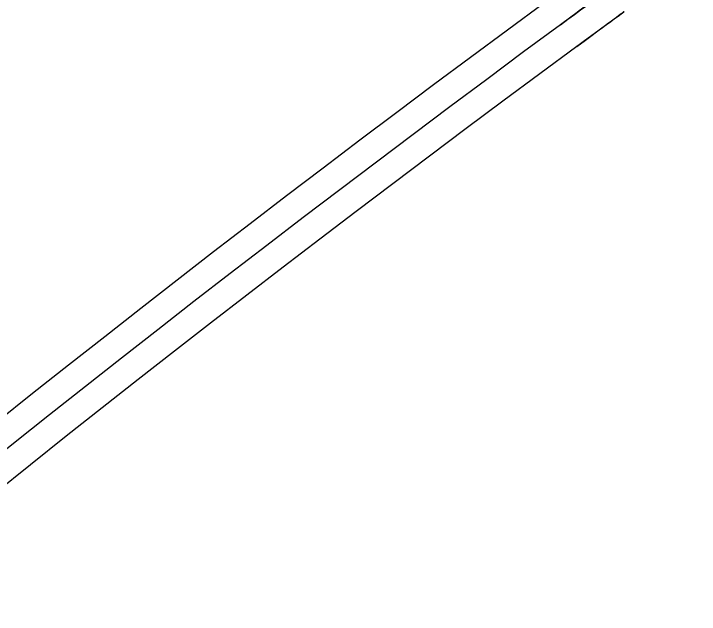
# Model space of a CAD drawing. Header units: millimetres. Extents: x 832728086 to 834530684, y 817551485 to 818349469.
# Drawn here: x 832728435.871 to 832728440.275, y 817960419.073 to 817960422.931 of the extents above; entities that cross this region are included whole.
import ezdxf

# ---------------------------------------------------------------- set-up
doc = ezdxf.new("R2010")
doc.units = ezdxf.units.MM
doc.header["$LTSCALE"] = 100
doc.layers.add('000-Tactile-l', color=8, linetype='Continuous')

# ---------------------------------------------------------------- blocks, each defined once
blk = doc.blocks.new('tactile')
at = {"layer": '000-Tactile-l', "ltscale": 5e-05}
for centre, radius, start, end in [((834267.2365, 817962.7062), 74, 306.33538, 307.093775), ((834267.2365, 817962.7062), 74.175, 306.33538, 307.093775), ((834379.1241, 817810.5867), 115.0113, 126.33538, 145.152376), ((834379.1241, 817810.5867), 114.8363, 126.33538, 145.152376), ((834379.1241, 817810.5867), 114.6613, 126.33538, 145.152376)]:
    blk.add_arc(centre, radius, start, end, dxfattribs=at)

msp = doc.modelspace()

# ---------------------------------------------------------------- block references
at = {"layer": '000-Tactile-l'}
msp.add_blockref('tactile', (831894128.3015, 817142519.7659), dxfattribs=at)

doc.saveas('drawing.dxf')
